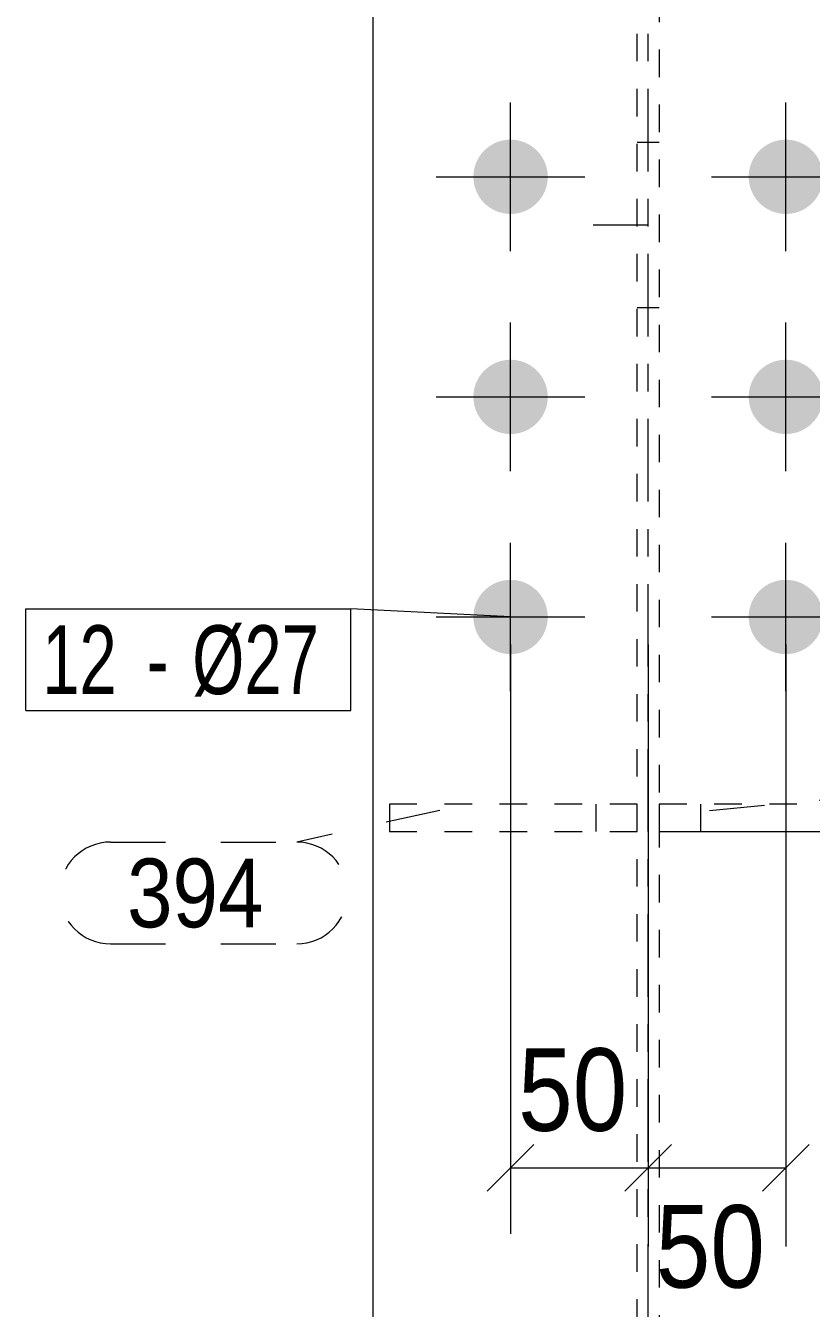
# Model space of a CAD drawing. Header units: millimetres. Extents: x 2 to 579, y 1 to 405.
# Drawn here: x 59 to 87.54, y 227.37 to 273.99 of the extents above; entities that cross this region are included whole.
import ezdxf

# ---------------------------------------------------------------- set-up
doc = ezdxf.new("R2010")
doc.units = ezdxf.units.MM
for name, pattern in [('XKITLINE00', [0]), ('XKITLINE01', [4, 1, -1, 1, -1]), ('XKITLINE02', [4, 2, -2]), ('XKITLINE03', [6, 3, -1, 1, -1])]:
    doc.linetypes.add(name, pattern=pattern)
for name, color, linetype, lineweight in [('Bolt', 3, 'Continuous', 0), ('BoltMark', 7, 'Continuous', 0), ('Dimensions', 7, 'Continuous', 0), ('Part', 2, 'Continuous', 0), ('PartMark', 7, 'Continuous', 0)]:
    doc.layers.add(name, color=color, linetype=linetype, lineweight=lineweight)
doc.styles.add('ARIAL', font='ARIAL.TTF')
doc.styles.add('ARIAL_NARROW', font='ARIALN.TTF')

# ---------------------------------------------------------------- blocks, each defined once
blk = doc.blocks.new('*A16')
at = {"layer": 'Bolt', "color": 3, "linetype": 'XKITLINE02', "lineweight": 0}
for p, q in [((81.215, 269.753), (82.015, 269.753)), ((79.615, 266.753), (83.615, 266.753)), ((81.215, 263.753), (82.015, 263.753))]:
    blk.add_line(p, q, dxfattribs=at)
blk = doc.blocks.new('*A18')
at = {"layer": 'Bolt'}
for points in [[(75.265, 268.532), (75.267, 268.565), (75.269, 268.598), (75.271, 268.631), (75.275, 268.664), (75.28, 268.697), (75.285, 268.73), (75.291, 268.762), (75.298, 268.795), (75.305, 268.827), (75.314, 268.859), (75.323, 268.891), (75.333, 268.923), (75.344, 268.954), (75.355, 268.985), (75.368, 269.016), (75.381, 269.046), (75.395, 269.076), (75.409, 269.106), (75.424, 269.136), (75.44, 269.165), (75.457, 269.193), (75.474, 269.221), (75.492, 269.249), (75.511, 269.276), (75.531, 269.303), (75.551, 269.33), (75.571, 269.356), (75.593, 269.381), (75.615, 269.406), (75.637, 269.43), (75.66, 269.454), (75.684, 269.477), (75.708, 269.499), (75.733, 269.521), (75.759, 269.543), (75.784, 269.563), (75.811, 269.583), (75.838, 269.603), (75.865, 269.622), (75.893, 269.64), (75.921, 269.657), (75.95, 269.674), (75.979, 269.69), (76.008, 269.705), (76.038, 269.72), (76.068, 269.733), (76.098, 269.746), (76.129, 269.759), (76.16, 269.77), (76.191, 269.781), (76.223, 269.791), (76.255, 269.8), (76.287, 269.809), (76.319, 269.816), (76.352, 269.823), (76.384, 269.829), (76.417, 269.835), (76.45, 269.839), (76.483, 269.843), (76.516, 269.845), (76.549, 269.847), (76.582, 269.849), (76.615, 269.849), (76.648, 269.849), (76.681, 269.847), (76.714, 269.845), (76.747, 269.843), (76.78, 269.839), (76.813, 269.835), (76.846, 269.829), (76.878, 269.823), (76.911, 269.816), (76.943, 269.809), (76.975, 269.8), (77.007, 269.791), (77.038, 269.781), (77.07, 269.77), (77.101, 269.759), (77.132, 269.746), (77.162, 269.733), (77.192, 269.72), (77.222, 269.705), (77.251, 269.69), (77.28, 269.674), (77.309, 269.657), (77.337, 269.64), (77.365, 269.622), (77.392, 269.603), (77.419, 269.583), (77.446, 269.563), (77.471, 269.543), (77.497, 269.521), (77.522, 269.499), (77.546, 269.477), (77.57, 269.454), (77.593, 269.43), (77.615, 269.406), (77.637, 269.381), (77.659, 269.356), (77.679, 269.33), (77.699, 269.303), (77.719, 269.276), (77.737, 269.249), (77.756, 269.221), (77.773, 269.193), (77.79, 269.165), (77.806, 269.136), (77.821, 269.106), (77.835, 269.076), (77.849, 269.046), (77.862, 269.016), (77.875, 268.985), (77.886, 268.954), (77.897, 268.923), (77.907, 268.891), (77.916, 268.859), (77.925, 268.827), (77.932, 268.795), (77.939, 268.762), (77.945, 268.73), (77.95, 268.697), (77.955, 268.664), (77.958, 268.631), (77.961, 268.598), (77.963, 268.565), (77.965, 268.532), (77.965, 268.499), (77.965, 268.466), (77.963, 268.433), (77.961, 268.4), (77.958, 268.367), (77.955, 268.334), (77.95, 268.301), (77.945, 268.268), (77.939, 268.236), (77.932, 268.203), (77.925, 268.171), (77.916, 268.139), (77.907, 268.107), (77.897, 268.076), (77.886, 268.044), (77.875, 268.013), (77.862, 267.982), (77.849, 267.952), (77.835, 267.922), (77.821, 267.892), (77.806, 267.863), (77.79, 267.834), (77.773, 267.805), (77.756, 267.777), (77.737, 267.749), (77.719, 267.722), (77.699, 267.695), (77.679, 267.669), (77.659, 267.643), (77.637, 267.617), (77.615, 267.593), (77.593, 267.568), (77.57, 267.545), (77.546, 267.521), (77.522, 267.499), (77.497, 267.477), (77.471, 267.456), (77.446, 267.435), (77.419, 267.415), (77.392, 267.395), (77.365, 267.377), (77.337, 267.359), (77.309, 267.341), (77.28, 267.325), (77.251, 267.309), (77.222, 267.293), (77.192, 267.279), (77.162, 267.265), (77.132, 267.252), (77.101, 267.24), (77.07, 267.228), (77.038, 267.217), (77.007, 267.207), (76.975, 267.198), (76.943, 267.19), (76.911, 267.182), (76.878, 267.175), (76.846, 267.169), (76.813, 267.164), (76.78, 267.159), (76.747, 267.156), (76.714, 267.153), (76.681, 267.151), (76.648, 267.15), (76.615, 267.149), (76.582, 267.15), (76.549, 267.151), (76.516, 267.153), (76.483, 267.156), (76.45, 267.159), (76.417, 267.164), (76.384, 267.169), (76.352, 267.175), (76.319, 267.182), (76.287, 267.19), (76.255, 267.198), (76.223, 267.207), (76.191, 267.217), (76.16, 267.228), (76.129, 267.24), (76.098, 267.252), (76.068, 267.265), (76.038, 267.279), (76.008, 267.293), (75.979, 267.309), (75.95, 267.325), (75.921, 267.341), (75.893, 267.359), (75.865, 267.377), (75.838, 267.395), (75.811, 267.415), (75.784, 267.435), (75.759, 267.456), (75.733, 267.477), (75.708, 267.499), (75.684, 267.521), (75.66, 267.545), (75.637, 267.568), (75.615, 267.593), (75.593, 267.617), (75.571, 267.643), (75.551, 267.669), (75.531, 267.695), (75.511, 267.722), (75.492, 267.749), (75.474, 267.777), (75.457, 267.805), (75.44, 267.834), (75.424, 267.863), (75.409, 267.892), (75.395, 267.922), (75.381, 267.952), (75.368, 267.982), (75.355, 268.013), (75.344, 268.044), (75.333, 268.076), (75.323, 268.107), (75.314, 268.139), (75.305, 268.171), (75.298, 268.203), (75.291, 268.236), (75.285, 268.268), (75.28, 268.301), (75.275, 268.334), (75.271, 268.367), (75.269, 268.4), (75.267, 268.433), (75.265, 268.466), (75.265, 268.499)], [(85.265, 268.532), (85.267, 268.565), (85.269, 268.598), (85.271, 268.631), (85.275, 268.664), (85.28, 268.697), (85.285, 268.73), (85.291, 268.762), (85.298, 268.795), (85.305, 268.827), (85.314, 268.859), (85.323, 268.891), (85.333, 268.923), (85.344, 268.954), (85.355, 268.985), (85.368, 269.016), (85.381, 269.046), (85.395, 269.076), (85.409, 269.106), (85.424, 269.136), (85.44, 269.165), (85.457, 269.193), (85.474, 269.221), (85.492, 269.249), (85.511, 269.276), (85.531, 269.303), (85.551, 269.33), (85.571, 269.356), (85.593, 269.381), (85.615, 269.406), (85.637, 269.43), (85.66, 269.454), (85.684, 269.477), (85.708, 269.499), (85.733, 269.521), (85.759, 269.543), (85.784, 269.563), (85.811, 269.583), (85.838, 269.603), (85.865, 269.622), (85.893, 269.64), (85.921, 269.657), (85.95, 269.674), (85.979, 269.69), (86.008, 269.705), (86.038, 269.72), (86.068, 269.733), (86.098, 269.746), (86.129, 269.759), (86.16, 269.77), (86.191, 269.781), (86.223, 269.791), (86.255, 269.8), (86.287, 269.809), (86.319, 269.816), (86.352, 269.823), (86.384, 269.829), (86.417, 269.835), (86.45, 269.839), (86.483, 269.843), (86.516, 269.845), (86.549, 269.847), (86.582, 269.849), (86.615, 269.849), (86.648, 269.849), (86.681, 269.847), (86.714, 269.845), (86.747, 269.843), (86.78, 269.839), (86.813, 269.835), (86.846, 269.829), (86.878, 269.823), (86.911, 269.816), (86.943, 269.809), (86.975, 269.8), (87.007, 269.791), (87.038, 269.781), (87.07, 269.77), (87.101, 269.759), (87.132, 269.746), (87.162, 269.733), (87.192, 269.72), (87.222, 269.705), (87.251, 269.69), (87.28, 269.674), (87.309, 269.657), (87.337, 269.64), (87.365, 269.622), (87.392, 269.603), (87.419, 269.583), (87.446, 269.563), (87.471, 269.543), (87.497, 269.521), (87.522, 269.499), (87.546, 269.477), (87.57, 269.454), (87.593, 269.43), (87.615, 269.406), (87.637, 269.381), (87.659, 269.356), (87.679, 269.33), (87.699, 269.303), (87.719, 269.276), (87.737, 269.249), (87.756, 269.221), (87.773, 269.193), (87.79, 269.165), (87.806, 269.136), (87.821, 269.106), (87.835, 269.076), (87.849, 269.046), (87.862, 269.016), (87.875, 268.985), (87.886, 268.954), (87.897, 268.923), (87.907, 268.891), (87.916, 268.859), (87.925, 268.827), (87.932, 268.795), (87.939, 268.762), (87.945, 268.73), (87.95, 268.697), (87.955, 268.664), (87.958, 268.631), (87.961, 268.598), (87.963, 268.565), (87.965, 268.532), (87.965, 268.499), (87.965, 268.466), (87.963, 268.433), (87.961, 268.4), (87.958, 268.367), (87.955, 268.334), (87.95, 268.301), (87.945, 268.268), (87.939, 268.236), (87.932, 268.203), (87.925, 268.171), (87.916, 268.139), (87.907, 268.107), (87.897, 268.076), (87.886, 268.044), (87.875, 268.013), (87.862, 267.982), (87.849, 267.952), (87.835, 267.922), (87.821, 267.892), (87.806, 267.863), (87.79, 267.834), (87.773, 267.805), (87.756, 267.777), (87.737, 267.749), (87.719, 267.722), (87.699, 267.695), (87.679, 267.669), (87.659, 267.643), (87.637, 267.617), (87.615, 267.593), (87.593, 267.568), (87.57, 267.545), (87.546, 267.521), (87.522, 267.499), (87.497, 267.477), (87.471, 267.456), (87.446, 267.435), (87.419, 267.415), (87.392, 267.395), (87.365, 267.377), (87.337, 267.359), (87.309, 267.341), (87.28, 267.325), (87.251, 267.309), (87.222, 267.293), (87.192, 267.279), (87.162, 267.265), (87.132, 267.252), (87.101, 267.24), (87.07, 267.228), (87.038, 267.217), (87.007, 267.207), (86.975, 267.198), (86.943, 267.19), (86.911, 267.182), (86.878, 267.175), (86.846, 267.169), (86.813, 267.164), (86.78, 267.159), (86.747, 267.156), (86.714, 267.153), (86.681, 267.151), (86.648, 267.15), (86.615, 267.149), (86.582, 267.15), (86.549, 267.151), (86.516, 267.153), (86.483, 267.156), (86.45, 267.159), (86.417, 267.164), (86.384, 267.169), (86.352, 267.175), (86.319, 267.182), (86.287, 267.19), (86.255, 267.198), (86.223, 267.207), (86.191, 267.217), (86.16, 267.228), (86.129, 267.24), (86.098, 267.252), (86.068, 267.265), (86.038, 267.279), (86.008, 267.293), (85.979, 267.309), (85.95, 267.325), (85.921, 267.341), (85.893, 267.359), (85.865, 267.377), (85.838, 267.395), (85.811, 267.415), (85.784, 267.435), (85.759, 267.456), (85.733, 267.477), (85.708, 267.499), (85.684, 267.521), (85.66, 267.545), (85.637, 267.568), (85.615, 267.593), (85.593, 267.617), (85.571, 267.643), (85.551, 267.669), (85.531, 267.695), (85.511, 267.722), (85.492, 267.749), (85.474, 267.777), (85.457, 267.805), (85.44, 267.834), (85.424, 267.863), (85.409, 267.892), (85.395, 267.922), (85.381, 267.952), (85.368, 267.982), (85.355, 268.013), (85.344, 268.044), (85.333, 268.076), (85.323, 268.107), (85.314, 268.139), (85.305, 268.171), (85.298, 268.203), (85.291, 268.236), (85.285, 268.268), (85.28, 268.301), (85.275, 268.334), (85.271, 268.367), (85.269, 268.4), (85.267, 268.433), (85.265, 268.466), (85.265, 268.499)], [(75.265, 260.532), (75.267, 260.565), (75.269, 260.598), (75.271, 260.631), (75.275, 260.664), (75.28, 260.697), (75.285, 260.73), (75.291, 260.762), (75.298, 260.795), (75.305, 260.827), (75.314, 260.859), (75.323, 260.891), (75.333, 260.923), (75.344, 260.954), (75.355, 260.985), (75.368, 261.016), (75.381, 261.046), (75.395, 261.076), (75.409, 261.106), (75.424, 261.136), (75.44, 261.165), (75.457, 261.193), (75.474, 261.221), (75.492, 261.249), (75.511, 261.276), (75.531, 261.303), (75.551, 261.33), (75.571, 261.356), (75.593, 261.381), (75.615, 261.406), (75.637, 261.43), (75.66, 261.454), (75.684, 261.477), (75.708, 261.499), (75.733, 261.521), (75.759, 261.543), (75.784, 261.563), (75.811, 261.583), (75.838, 261.603), (75.865, 261.622), (75.893, 261.64), (75.921, 261.657), (75.95, 261.674), (75.979, 261.69), (76.008, 261.705), (76.038, 261.72), (76.068, 261.733), (76.098, 261.746), (76.129, 261.759), (76.16, 261.77), (76.191, 261.781), (76.223, 261.791), (76.255, 261.8), (76.287, 261.809), (76.319, 261.816), (76.352, 261.823), (76.384, 261.829), (76.417, 261.835), (76.45, 261.839), (76.483, 261.843), (76.516, 261.845), (76.549, 261.847), (76.582, 261.849), (76.615, 261.849), (76.648, 261.849), (76.681, 261.847), (76.714, 261.845), (76.747, 261.843), (76.78, 261.839), (76.813, 261.835), (76.846, 261.829), (76.878, 261.823), (76.911, 261.816), (76.943, 261.809), (76.975, 261.8), (77.007, 261.791), (77.038, 261.781), (77.07, 261.77), (77.101, 261.759), (77.132, 261.746), (77.162, 261.733), (77.192, 261.72), (77.222, 261.705), (77.251, 261.69), (77.28, 261.674), (77.309, 261.657), (77.337, 261.64), (77.365, 261.622), (77.392, 261.603), (77.419, 261.583), (77.446, 261.563), (77.471, 261.543), (77.497, 261.521), (77.522, 261.499), (77.546, 261.477), (77.57, 261.454), (77.593, 261.43), (77.615, 261.406), (77.637, 261.381), (77.659, 261.356), (77.679, 261.33), (77.699, 261.303), (77.719, 261.276), (77.737, 261.249), (77.756, 261.221), (77.773, 261.193), (77.79, 261.165), (77.806, 261.136), (77.821, 261.106), (77.835, 261.076), (77.849, 261.046), (77.862, 261.016), (77.875, 260.985), (77.886, 260.954), (77.897, 260.923), (77.907, 260.891), (77.916, 260.859), (77.925, 260.827), (77.932, 260.795), (77.939, 260.762), (77.945, 260.73), (77.95, 260.697), (77.955, 260.664), (77.958, 260.631), (77.961, 260.598), (77.963, 260.565), (77.965, 260.532), (77.965, 260.499), (77.965, 260.466), (77.963, 260.433), (77.961, 260.4), (77.958, 260.367), (77.955, 260.334), (77.95, 260.301), (77.945, 260.268), (77.939, 260.236), (77.932, 260.203), (77.925, 260.171), (77.916, 260.139), (77.907, 260.107), (77.897, 260.076), (77.886, 260.044), (77.875, 260.013), (77.862, 259.982), (77.849, 259.952), (77.835, 259.922), (77.821, 259.892), (77.806, 259.863), (77.79, 259.834), (77.773, 259.805), (77.756, 259.777), (77.737, 259.749), (77.719, 259.722), (77.699, 259.695), (77.679, 259.669), (77.659, 259.643), (77.637, 259.617), (77.615, 259.593), (77.593, 259.568), (77.57, 259.545), (77.546, 259.521), (77.522, 259.499), (77.497, 259.477), (77.471, 259.456), (77.446, 259.435), (77.419, 259.415), (77.392, 259.395), (77.365, 259.377), (77.337, 259.359), (77.309, 259.341), (77.28, 259.325), (77.251, 259.309), (77.222, 259.293), (77.192, 259.279), (77.162, 259.265), (77.132, 259.252), (77.101, 259.24), (77.07, 259.228), (77.038, 259.217), (77.007, 259.207), (76.975, 259.198), (76.943, 259.19), (76.911, 259.182), (76.878, 259.175), (76.846, 259.169), (76.813, 259.164), (76.78, 259.159), (76.747, 259.156), (76.714, 259.153), (76.681, 259.151), (76.648, 259.15), (76.615, 259.149), (76.582, 259.15), (76.549, 259.151), (76.516, 259.153), (76.483, 259.156), (76.45, 259.159), (76.417, 259.164), (76.384, 259.169), (76.352, 259.175), (76.319, 259.182), (76.287, 259.19), (76.255, 259.198), (76.223, 259.207), (76.191, 259.217), (76.16, 259.228), (76.129, 259.24), (76.098, 259.252), (76.068, 259.265), (76.038, 259.279), (76.008, 259.293), (75.979, 259.309), (75.95, 259.325), (75.921, 259.341), (75.893, 259.359), (75.865, 259.377), (75.838, 259.395), (75.811, 259.415), (75.784, 259.435), (75.759, 259.456), (75.733, 259.477), (75.708, 259.499), (75.684, 259.521), (75.66, 259.545), (75.637, 259.568), (75.615, 259.593), (75.593, 259.617), (75.571, 259.643), (75.551, 259.669), (75.531, 259.695), (75.511, 259.722), (75.492, 259.749), (75.474, 259.777), (75.457, 259.805), (75.44, 259.834), (75.424, 259.863), (75.409, 259.892), (75.395, 259.922), (75.381, 259.952), (75.368, 259.982), (75.355, 260.013), (75.344, 260.044), (75.333, 260.076), (75.323, 260.107), (75.314, 260.139), (75.305, 260.171), (75.298, 260.203), (75.291, 260.236), (75.285, 260.268), (75.28, 260.301), (75.275, 260.334), (75.271, 260.367), (75.269, 260.4), (75.267, 260.433), (75.265, 260.466), (75.265, 260.499)], [(85.265, 260.532), (85.267, 260.565), (85.269, 260.598), (85.271, 260.631), (85.275, 260.664), (85.28, 260.697), (85.285, 260.73), (85.291, 260.762), (85.298, 260.795), (85.305, 260.827), (85.314, 260.859), (85.323, 260.891), (85.333, 260.923), (85.344, 260.954), (85.355, 260.985), (85.368, 261.016), (85.381, 261.046), (85.395, 261.076), (85.409, 261.106), (85.424, 261.136), (85.44, 261.165), (85.457, 261.193), (85.474, 261.221), (85.492, 261.249), (85.511, 261.276), (85.531, 261.303), (85.551, 261.33), (85.571, 261.356), (85.593, 261.381), (85.615, 261.406), (85.637, 261.43), (85.66, 261.454), (85.684, 261.477), (85.708, 261.499), (85.733, 261.521), (85.759, 261.543), (85.784, 261.563), (85.811, 261.583), (85.838, 261.603), (85.865, 261.622), (85.893, 261.64), (85.921, 261.657), (85.95, 261.674), (85.979, 261.69), (86.008, 261.705), (86.038, 261.72), (86.068, 261.733), (86.098, 261.746), (86.129, 261.759), (86.16, 261.77), (86.191, 261.781), (86.223, 261.791), (86.255, 261.8), (86.287, 261.809), (86.319, 261.816), (86.352, 261.823), (86.384, 261.829), (86.417, 261.835), (86.45, 261.839), (86.483, 261.843), (86.516, 261.845), (86.549, 261.847), (86.582, 261.849), (86.615, 261.849), (86.648, 261.849), (86.681, 261.847), (86.714, 261.845), (86.747, 261.843), (86.78, 261.839), (86.813, 261.835), (86.846, 261.829), (86.878, 261.823), (86.911, 261.816), (86.943, 261.809), (86.975, 261.8), (87.007, 261.791), (87.038, 261.781), (87.07, 261.77), (87.101, 261.759), (87.132, 261.746), (87.162, 261.733), (87.192, 261.72), (87.222, 261.705), (87.251, 261.69), (87.28, 261.674), (87.309, 261.657), (87.337, 261.64), (87.365, 261.622), (87.392, 261.603), (87.419, 261.583), (87.446, 261.563), (87.471, 261.543), (87.497, 261.521), (87.522, 261.499), (87.546, 261.477), (87.57, 261.454), (87.593, 261.43), (87.615, 261.406), (87.637, 261.381), (87.659, 261.356), (87.679, 261.33), (87.699, 261.303), (87.719, 261.276), (87.737, 261.249), (87.756, 261.221), (87.773, 261.193), (87.79, 261.165), (87.806, 261.136), (87.821, 261.106), (87.835, 261.076), (87.849, 261.046), (87.862, 261.016), (87.875, 260.985), (87.886, 260.954), (87.897, 260.923), (87.907, 260.891), (87.916, 260.859), (87.925, 260.827), (87.932, 260.795), (87.939, 260.762), (87.945, 260.73), (87.95, 260.697), (87.955, 260.664), (87.958, 260.631), (87.961, 260.598), (87.963, 260.565), (87.965, 260.532), (87.965, 260.499), (87.965, 260.466), (87.963, 260.433), (87.961, 260.4), (87.958, 260.367), (87.955, 260.334), (87.95, 260.301), (87.945, 260.268), (87.939, 260.236), (87.932, 260.203), (87.925, 260.171), (87.916, 260.139), (87.907, 260.107), (87.897, 260.076), (87.886, 260.044), (87.875, 260.013), (87.862, 259.982), (87.849, 259.952), (87.835, 259.922), (87.821, 259.892), (87.806, 259.863), (87.79, 259.834), (87.773, 259.805), (87.756, 259.777), (87.737, 259.749), (87.719, 259.722), (87.699, 259.695), (87.679, 259.669), (87.659, 259.643), (87.637, 259.617), (87.615, 259.593), (87.593, 259.568), (87.57, 259.545), (87.546, 259.521), (87.522, 259.499), (87.497, 259.477), (87.471, 259.456), (87.446, 259.435), (87.419, 259.415), (87.392, 259.395), (87.365, 259.377), (87.337, 259.359), (87.309, 259.341), (87.28, 259.325), (87.251, 259.309), (87.222, 259.293), (87.192, 259.279), (87.162, 259.265), (87.132, 259.252), (87.101, 259.24), (87.07, 259.228), (87.038, 259.217), (87.007, 259.207), (86.975, 259.198), (86.943, 259.19), (86.911, 259.182), (86.878, 259.175), (86.846, 259.169), (86.813, 259.164), (86.78, 259.159), (86.747, 259.156), (86.714, 259.153), (86.681, 259.151), (86.648, 259.15), (86.615, 259.149), (86.582, 259.15), (86.549, 259.151), (86.516, 259.153), (86.483, 259.156), (86.45, 259.159), (86.417, 259.164), (86.384, 259.169), (86.352, 259.175), (86.319, 259.182), (86.287, 259.19), (86.255, 259.198), (86.223, 259.207), (86.191, 259.217), (86.16, 259.228), (86.129, 259.24), (86.098, 259.252), (86.068, 259.265), (86.038, 259.279), (86.008, 259.293), (85.979, 259.309), (85.95, 259.325), (85.921, 259.341), (85.893, 259.359), (85.865, 259.377), (85.838, 259.395), (85.811, 259.415), (85.784, 259.435), (85.759, 259.456), (85.733, 259.477), (85.708, 259.499), (85.684, 259.521), (85.66, 259.545), (85.637, 259.568), (85.615, 259.593), (85.593, 259.617), (85.571, 259.643), (85.551, 259.669), (85.531, 259.695), (85.511, 259.722), (85.492, 259.749), (85.474, 259.777), (85.457, 259.805), (85.44, 259.834), (85.424, 259.863), (85.409, 259.892), (85.395, 259.922), (85.381, 259.952), (85.368, 259.982), (85.355, 260.013), (85.344, 260.044), (85.333, 260.076), (85.323, 260.107), (85.314, 260.139), (85.305, 260.171), (85.298, 260.203), (85.291, 260.236), (85.285, 260.268), (85.28, 260.301), (85.275, 260.334), (85.271, 260.367), (85.269, 260.4), (85.267, 260.433), (85.265, 260.466), (85.265, 260.499)], [(75.265, 252.532), (75.267, 252.565), (75.269, 252.598), (75.271, 252.631), (75.275, 252.664), (75.28, 252.697), (75.285, 252.73), (75.291, 252.762), (75.298, 252.795), (75.305, 252.827), (75.314, 252.859), (75.323, 252.891), (75.333, 252.923), (75.344, 252.954), (75.355, 252.985), (75.368, 253.016), (75.381, 253.046), (75.395, 253.076), (75.409, 253.106), (75.424, 253.136), (75.44, 253.165), (75.457, 253.193), (75.474, 253.221), (75.492, 253.249), (75.511, 253.276), (75.531, 253.303), (75.551, 253.33), (75.571, 253.356), (75.593, 253.381), (75.615, 253.406), (75.637, 253.43), (75.66, 253.454), (75.684, 253.477), (75.708, 253.499), (75.733, 253.521), (75.759, 253.543), (75.784, 253.563), (75.811, 253.583), (75.838, 253.603), (75.865, 253.622), (75.893, 253.64), (75.921, 253.657), (75.95, 253.674), (75.979, 253.69), (76.008, 253.705), (76.038, 253.72), (76.068, 253.733), (76.098, 253.746), (76.129, 253.759), (76.16, 253.77), (76.191, 253.781), (76.223, 253.791), (76.255, 253.8), (76.287, 253.809), (76.319, 253.816), (76.352, 253.823), (76.384, 253.829), (76.417, 253.835), (76.45, 253.839), (76.483, 253.843), (76.516, 253.845), (76.549, 253.847), (76.582, 253.849), (76.615, 253.849), (76.648, 253.849), (76.681, 253.847), (76.714, 253.845), (76.747, 253.843), (76.78, 253.839), (76.813, 253.835), (76.846, 253.829), (76.878, 253.823), (76.911, 253.816), (76.943, 253.809), (76.975, 253.8), (77.007, 253.791), (77.038, 253.781), (77.07, 253.77), (77.101, 253.759), (77.132, 253.746), (77.162, 253.733), (77.192, 253.72), (77.222, 253.705), (77.251, 253.69), (77.28, 253.674), (77.309, 253.657), (77.337, 253.64), (77.365, 253.622), (77.392, 253.603), (77.419, 253.583), (77.446, 253.563), (77.471, 253.543), (77.497, 253.521), (77.522, 253.499), (77.546, 253.477), (77.57, 253.454), (77.593, 253.43), (77.615, 253.406), (77.637, 253.381), (77.659, 253.356), (77.679, 253.33), (77.699, 253.303), (77.719, 253.276), (77.737, 253.249), (77.756, 253.221), (77.773, 253.193), (77.79, 253.165), (77.806, 253.136), (77.821, 253.106), (77.835, 253.076), (77.849, 253.046), (77.862, 253.016), (77.875, 252.985), (77.886, 252.954), (77.897, 252.923), (77.907, 252.891), (77.916, 252.859), (77.925, 252.827), (77.932, 252.795), (77.939, 252.762), (77.945, 252.73), (77.95, 252.697), (77.955, 252.664), (77.958, 252.631), (77.961, 252.598), (77.963, 252.565), (77.965, 252.532), (77.965, 252.499), (77.965, 252.466), (77.963, 252.433), (77.961, 252.4), (77.958, 252.367), (77.955, 252.334), (77.95, 252.301), (77.945, 252.268), (77.939, 252.236), (77.932, 252.203), (77.925, 252.171), (77.916, 252.139), (77.907, 252.107), (77.897, 252.076), (77.886, 252.044), (77.875, 252.013), (77.862, 251.982), (77.849, 251.952), (77.835, 251.922), (77.821, 251.892), (77.806, 251.863), (77.79, 251.834), (77.773, 251.805), (77.756, 251.777), (77.737, 251.749), (77.719, 251.722), (77.699, 251.695), (77.679, 251.669), (77.659, 251.643), (77.637, 251.617), (77.615, 251.593), (77.593, 251.568), (77.57, 251.545), (77.546, 251.521), (77.522, 251.499), (77.497, 251.477), (77.471, 251.456), (77.446, 251.435), (77.419, 251.415), (77.392, 251.395), (77.365, 251.377), (77.337, 251.359), (77.309, 251.341), (77.28, 251.325), (77.251, 251.309), (77.222, 251.293), (77.192, 251.279), (77.162, 251.265), (77.132, 251.252), (77.101, 251.24), (77.07, 251.228), (77.038, 251.217), (77.007, 251.207), (76.975, 251.198), (76.943, 251.19), (76.911, 251.182), (76.878, 251.175), (76.846, 251.169), (76.813, 251.164), (76.78, 251.159), (76.747, 251.156), (76.714, 251.153), (76.681, 251.151), (76.648, 251.15), (76.615, 251.149), (76.582, 251.15), (76.549, 251.151), (76.516, 251.153), (76.483, 251.156), (76.45, 251.159), (76.417, 251.164), (76.384, 251.169), (76.352, 251.175), (76.319, 251.182), (76.287, 251.19), (76.255, 251.198), (76.223, 251.207), (76.191, 251.217), (76.16, 251.228), (76.129, 251.24), (76.098, 251.252), (76.068, 251.265), (76.038, 251.279), (76.008, 251.293), (75.979, 251.309), (75.95, 251.325), (75.921, 251.341), (75.893, 251.359), (75.865, 251.377), (75.838, 251.395), (75.811, 251.415), (75.784, 251.435), (75.759, 251.456), (75.733, 251.477), (75.708, 251.499), (75.684, 251.521), (75.66, 251.545), (75.637, 251.568), (75.615, 251.593), (75.593, 251.617), (75.571, 251.643), (75.551, 251.669), (75.531, 251.695), (75.511, 251.722), (75.492, 251.749), (75.474, 251.777), (75.457, 251.805), (75.44, 251.834), (75.424, 251.863), (75.409, 251.892), (75.395, 251.922), (75.381, 251.952), (75.368, 251.982), (75.355, 252.013), (75.344, 252.044), (75.333, 252.076), (75.323, 252.107), (75.314, 252.139), (75.305, 252.171), (75.298, 252.203), (75.291, 252.236), (75.285, 252.268), (75.28, 252.301), (75.275, 252.334), (75.271, 252.367), (75.269, 252.4), (75.267, 252.433), (75.265, 252.466), (75.265, 252.499)], [(85.265, 252.532), (85.267, 252.565), (85.269, 252.598), (85.271, 252.631), (85.275, 252.664), (85.28, 252.697), (85.285, 252.73), (85.291, 252.762), (85.298, 252.795), (85.305, 252.827), (85.314, 252.859), (85.323, 252.891), (85.333, 252.923), (85.344, 252.954), (85.355, 252.985), (85.368, 253.016), (85.381, 253.046), (85.395, 253.076), (85.409, 253.106), (85.424, 253.136), (85.44, 253.165), (85.457, 253.193), (85.474, 253.221), (85.492, 253.249), (85.511, 253.276), (85.531, 253.303), (85.551, 253.33), (85.571, 253.356), (85.593, 253.381), (85.615, 253.406), (85.637, 253.43), (85.66, 253.454), (85.684, 253.477), (85.708, 253.499), (85.733, 253.521), (85.759, 253.543), (85.784, 253.563), (85.811, 253.583), (85.838, 253.603), (85.865, 253.622), (85.893, 253.64), (85.921, 253.657), (85.95, 253.674), (85.979, 253.69), (86.008, 253.705), (86.038, 253.72), (86.068, 253.733), (86.098, 253.746), (86.129, 253.759), (86.16, 253.77), (86.191, 253.781), (86.223, 253.791), (86.255, 253.8), (86.287, 253.809), (86.319, 253.816), (86.352, 253.823), (86.384, 253.829), (86.417, 253.835), (86.45, 253.839), (86.483, 253.843), (86.516, 253.845), (86.549, 253.847), (86.582, 253.849), (86.615, 253.849), (86.648, 253.849), (86.681, 253.847), (86.714, 253.845), (86.747, 253.843), (86.78, 253.839), (86.813, 253.835), (86.846, 253.829), (86.878, 253.823), (86.911, 253.816), (86.943, 253.809), (86.975, 253.8), (87.007, 253.791), (87.038, 253.781), (87.07, 253.77), (87.101, 253.759), (87.132, 253.746), (87.162, 253.733), (87.192, 253.72), (87.222, 253.705), (87.251, 253.69), (87.28, 253.674), (87.309, 253.657), (87.337, 253.64), (87.365, 253.622), (87.392, 253.603), (87.419, 253.583), (87.446, 253.563), (87.471, 253.543), (87.497, 253.521), (87.522, 253.499), (87.546, 253.477), (87.57, 253.454), (87.593, 253.43), (87.615, 253.406), (87.637, 253.381), (87.659, 253.356), (87.679, 253.33), (87.699, 253.303), (87.719, 253.276), (87.737, 253.249), (87.756, 253.221), (87.773, 253.193), (87.79, 253.165), (87.806, 253.136), (87.821, 253.106), (87.835, 253.076), (87.849, 253.046), (87.862, 253.016), (87.875, 252.985), (87.886, 252.954), (87.897, 252.923), (87.907, 252.891), (87.916, 252.859), (87.925, 252.827), (87.932, 252.795), (87.939, 252.762), (87.945, 252.73), (87.95, 252.697), (87.955, 252.664), (87.958, 252.631), (87.961, 252.598), (87.963, 252.565), (87.965, 252.532), (87.965, 252.499), (87.965, 252.466), (87.963, 252.433), (87.961, 252.4), (87.958, 252.367), (87.955, 252.334), (87.95, 252.301), (87.945, 252.268), (87.939, 252.236), (87.932, 252.203), (87.925, 252.171), (87.916, 252.139), (87.907, 252.107), (87.897, 252.076), (87.886, 252.044), (87.875, 252.013), (87.862, 251.982), (87.849, 251.952), (87.835, 251.922), (87.821, 251.892), (87.806, 251.863), (87.79, 251.834), (87.773, 251.805), (87.756, 251.777), (87.737, 251.749), (87.719, 251.722), (87.699, 251.695), (87.679, 251.669), (87.659, 251.643), (87.637, 251.617), (87.615, 251.593), (87.593, 251.568), (87.57, 251.545), (87.546, 251.521), (87.522, 251.499), (87.497, 251.477), (87.471, 251.456), (87.446, 251.435), (87.419, 251.415), (87.392, 251.395), (87.365, 251.377), (87.337, 251.359), (87.309, 251.341), (87.28, 251.325), (87.251, 251.309), (87.222, 251.293), (87.192, 251.279), (87.162, 251.265), (87.132, 251.252), (87.101, 251.24), (87.07, 251.228), (87.038, 251.217), (87.007, 251.207), (86.975, 251.198), (86.943, 251.19), (86.911, 251.182), (86.878, 251.175), (86.846, 251.169), (86.813, 251.164), (86.78, 251.159), (86.747, 251.156), (86.714, 251.153), (86.681, 251.151), (86.648, 251.15), (86.615, 251.149), (86.582, 251.15), (86.549, 251.151), (86.516, 251.153), (86.483, 251.156), (86.45, 251.159), (86.417, 251.164), (86.384, 251.169), (86.352, 251.175), (86.319, 251.182), (86.287, 251.19), (86.255, 251.198), (86.223, 251.207), (86.191, 251.217), (86.16, 251.228), (86.129, 251.24), (86.098, 251.252), (86.068, 251.265), (86.038, 251.279), (86.008, 251.293), (85.979, 251.309), (85.95, 251.325), (85.921, 251.341), (85.893, 251.359), (85.865, 251.377), (85.838, 251.395), (85.811, 251.415), (85.784, 251.435), (85.759, 251.456), (85.733, 251.477), (85.708, 251.499), (85.684, 251.521), (85.66, 251.545), (85.637, 251.568), (85.615, 251.593), (85.593, 251.617), (85.571, 251.643), (85.551, 251.669), (85.531, 251.695), (85.511, 251.722), (85.492, 251.749), (85.474, 251.777), (85.457, 251.805), (85.44, 251.834), (85.424, 251.863), (85.409, 251.892), (85.395, 251.922), (85.381, 251.952), (85.368, 251.982), (85.355, 252.013), (85.344, 252.044), (85.333, 252.076), (85.323, 252.107), (85.314, 252.139), (85.305, 252.171), (85.298, 252.203), (85.291, 252.236), (85.285, 252.268), (85.28, 252.301), (85.275, 252.334), (85.271, 252.367), (85.269, 252.4), (85.267, 252.433), (85.265, 252.466), (85.265, 252.499)]]:
    blk.add_hatch(color=3, dxfattribs=at).paths.add_polyline_path(points, flags=17)
at = {"layer": 'Bolt', "color": 3, "linetype": 'XKITLINE00', "lineweight": 0}
for p, q in [((76.615, 265.799), (76.615, 271.199)), ((86.615, 265.799), (86.615, 271.199)), ((73.915, 268.499), (79.315, 268.499)), ((83.915, 268.499), (89.315, 268.499)), ((76.615, 257.799), (76.615, 263.199)), ((86.615, 257.799), (86.615, 263.199)), ((73.915, 260.499), (79.315, 260.499)), ((83.915, 260.499), (89.315, 260.499)), ((76.615, 249.799), (76.615, 255.199)), ((86.615, 249.799), (86.615, 255.199)), ((73.915, 252.499), (79.315, 252.499)), ((83.915, 252.499), (89.315, 252.499))]:
    blk.add_line(p, q, dxfattribs=at)
blk = doc.blocks.new('*A22')
at = {"layer": 'Part', "color": 7, "linetype": 'XKITLINE03', "lineweight": 0}
blk.add_line((81.615, 196.697), (81.615, 321.152), dxfattribs=at)
at = {"layer": 'Part', "color": 2, "linetype": 'XKITLINE00', "lineweight": 0}
blk.add_line((71.615, 313.262), (71.615, 196.697), dxfattribs=at)
at = {"layer": 'Part', "color": 7, "linetype": 'XKITLINE01', "lineweight": 0}
for p, q in [((81.215, 196.697), (81.215, 313.124)), ((82.015, 313.124), (82.015, 196.697))]:
    blk.add_line(p, q, dxfattribs=at)
blk = doc.blocks.new('*A23')
at = {"layer": 'Part', "color": 7, "linetype": 'XKITLINE01', "lineweight": 0}
for p, q in [((81.215, 245.697), (72.215, 245.697)), ((72.215, 245.697), (72.215, 244.697)), ((79.715, 245.697), (79.715, 244.697)), ((81.215, 244.697), (81.215, 245.697)), ((72.215, 244.697), (81.215, 244.697))]:
    blk.add_line(p, q, dxfattribs=at)
blk = doc.blocks.new('*A24')
at = {"layer": 'Part', "color": 7, "linetype": 'XKITLINE01', "lineweight": 0}
for p, q in [((91.015, 245.697), (82.015, 245.697)), ((82.015, 245.697), (82.015, 244.697)), ((83.515, 245.697), (83.515, 244.697)), ((91.015, 244.697), (91.015, 245.697)), ((82.015, 244.697), (91.015, 244.697))]:
    blk.add_line(p, q, dxfattribs=at)
blk = doc.blocks.new('*A81')
at = {"layer": 'Dimensions', "color": 7, "linetype": 'XKITLINE00', "lineweight": 0}
for p, q in [((76.615, 251.499), (76.615, 230.071)), ((81.615, 251.499), (81.615, 230.071)), ((77.463, 233.32), (75.766, 231.623)), ((82.463, 233.32), (80.766, 231.623)), ((76.615, 232.471), (81.615, 232.471))]:
    blk.add_line(p, q, dxfattribs=at)
at = {"layer": 'Dimensions', "color": 3}
for p in [(76.615, 232.471), (81.615, 232.471)]:
    blk.add_point(p, dxfattribs=at)
at = {"layer": 'Dimensions', "color": 3, "style": 'ARIAL', "width": 0.85}
blk.add_text('50', height=3, dxfattribs=at).set_placement((76.89, 233.821))
blk = doc.blocks.new('*A82')
at = {"layer": 'Dimensions', "color": 7, "linetype": 'XKITLINE00', "lineweight": 0}
for p, q in [((81.615, 251.499), (81.615, 229.621)), ((86.615, 251.499), (86.615, 229.621)), ((82.463, 233.32), (80.766, 231.623)), ((87.463, 233.32), (85.766, 231.623)), ((81.615, 232.471), (86.615, 232.471))]:
    blk.add_line(p, q, dxfattribs=at)
at = {"layer": 'Dimensions', "color": 3}
for p in [(81.615, 232.471), (86.615, 232.471)]:
    blk.add_point(p, dxfattribs=at)
at = {"layer": 'Dimensions', "color": 3, "style": 'ARIAL', "width": 0.85}
blk.add_text('50', height=3, dxfattribs=at).set_placement((81.89, 228.121))
blk = doc.blocks.new('*A87')
at = {"layer": 'Dimensions', "color": 7, "linetype": 'XKITLINE00', "lineweight": 0}
blk.add_line((82.215, 244.697), (132.015, 244.697), dxfattribs=at)
blk = doc.blocks.new('*A88')
at = {"layer": 'Dimensions', "color": 7, "linetype": 'XKITLINE00', "lineweight": 0}
blk.add_line((82.215, 244.697), (132.015, 244.697), dxfattribs=at)
blk = doc.blocks.new('*A96')
at = {"layer": 'BoltMark', "color": 7, "linetype": 'XKITLINE00', "lineweight": 0}
for p, q in [((59.003, 252.796), (70.819, 252.796)), ((59.003, 249.096), (59.003, 252.796)), ((70.819, 249.096), (70.819, 252.796)), ((76.615, 252.499), (70.819, 252.796)), ((59.003, 249.096), (70.819, 249.096))]:
    blk.add_line(p, q, dxfattribs=at)
at = {"layer": 'BoltMark', "color": 3, "style": 'ARIAL_NARROW', "width": 0.85}
for s, p in [('Ø27', (65.052, 249.696)), ('12', (59.603, 249.696)), ('-', (63.392, 249.696))]:
    blk.add_text(s, height=2.5, dxfattribs=at).set_placement(p)
blk = doc.blocks.new('*A104')
at = {"layer": 'PartMark', "color": 7, "linetype": 'XKITLINE02', "lineweight": 0}
for p, q in [((94.47, 250.165), (101.233, 250.165)), ((83.844, 245.468), (94.47, 246.465)), ((94.47, 246.465), (101.233, 246.465))]:
    blk.add_line(p, q, dxfattribs=at)
for centre, start, end in [((94.47, 248.315), 90, 270), ((101.233, 248.315), 270, 90)]:
    blk.add_arc(centre, 1.85, start, end, dxfattribs=at)
at = {"layer": 'PartMark', "color": 3, "style": 'ARIAL', "width": 0.85}
blk.add_text('394', height=2.5, dxfattribs=at).set_placement((95.07, 247.065))
blk = doc.blocks.new('*A105')
at = {"layer": 'PartMark', "color": 7, "linetype": 'XKITLINE02', "lineweight": 0}
for p, q in [((74.044, 245.468), (68.848, 244.318)), ((62.086, 244.318), (68.848, 244.318)), ((62.086, 240.618), (68.848, 240.618))]:
    blk.add_line(p, q, dxfattribs=at)
for centre, start, end in [((62.086, 242.468), 90, 270), ((68.848, 242.468), 270, 90)]:
    blk.add_arc(centre, 1.85, start, end, dxfattribs=at)
at = {"layer": 'PartMark', "color": 3, "style": 'ARIAL', "width": 0.85}
blk.add_text('394', height=2.5, dxfattribs=at).set_placement((62.686, 241.218))

msp = doc.modelspace()

# ---------------------------------------------------------------- block references
at = {"lineweight": 0}
for name in ['*A88', '*A18', '*A16', '*A96', '*A81', '*A82', '*A104', '*A87', '*A105', '*A23', '*A24']:
    msp.add_blockref(name, (0, 0), dxfattribs=at)
at = {"layer": 'Part', "lineweight": 0}
msp.add_blockref('*A22', (0, 0), dxfattribs=at)

doc.saveas('drawing.dxf')
